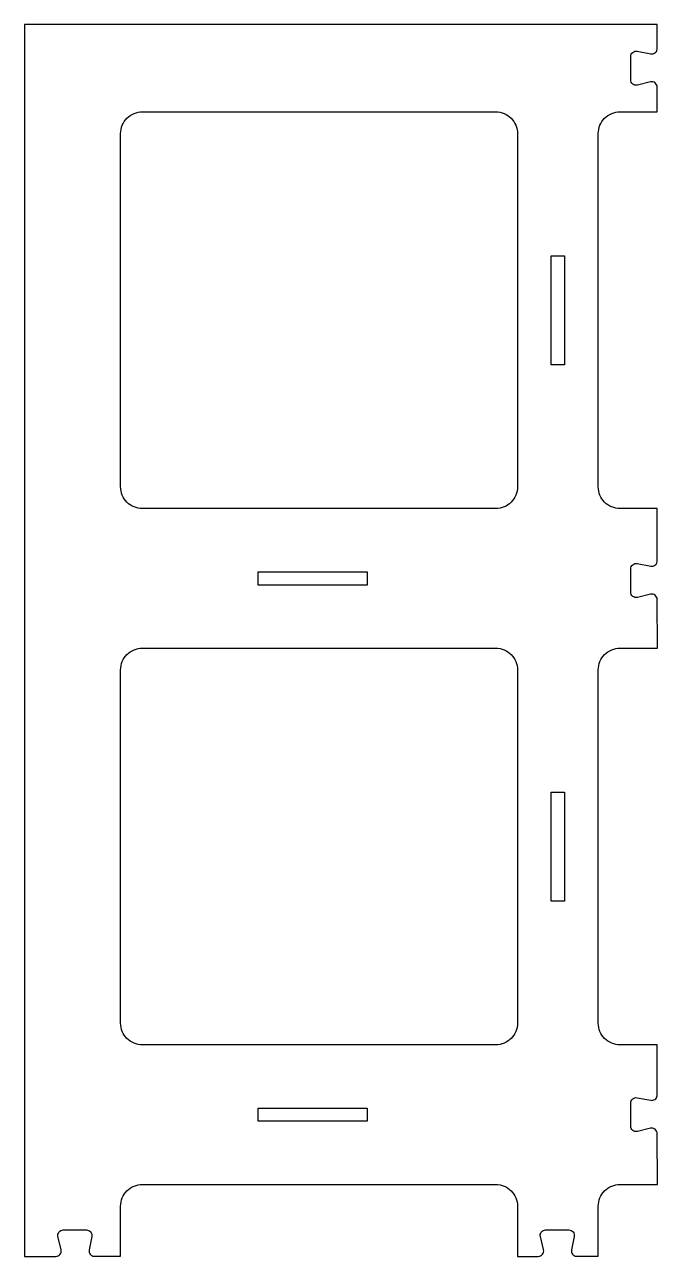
# Model space of a CAD drawing. Header units: millimetres. Extents: x 77 to 367, y -565 to 0.
import ezdxf

# ---------------------------------------------------------------- set-up
doc = ezdxf.new("R2010")
doc.units = ezdxf.units.MM
doc.layers.get('0').update_dxf_attribs({"linetype": 'CONTINUOUS'})

msp = doc.modelspace()

# ---------------------------------------------------------------- linework, layer by layer
for points in [[(108.69, -564.98), (121, -564.98), (121, -542, -0.414214), (131, -532), (293, -532, -0.414214), (303, -542), (303, -565), (312.48, -564.99, 0.485638), (314.91, -561.9), (313.46, -555.95, -0.485832), (315.89, -552.86), (326.5, -552.86, -0.471996), (328.96, -555.84), (327.75, -562.02, 0.430167), (329.85, -564.98), (340, -564.98), (340, -542, -0.414214), (350, -532), (367.1, -532), (367.02, -508.68, 0.484698), (363.93, -506.26), (357.97, -507.71, -0.485832), (354.88, -505.28), (354.88, -494.66, -0.471996), (357.86, -492.21), (364.04, -493.42, 0.430167), (367, -491.31), (367, -468), (350, -468, -0.414214), (340, -458), (340, -296, -0.414214), (350, -286), (367.1, -286), (367.02, -263.68, 0.484698), (363.93, -261.26), (357.97, -262.71, -0.485832), (354.88, -260.28), (354.88, -249.66, -0.471996), (357.86, -247.21), (364.04, -248.42, 0.430167), (367, -246.31), (367, -222), (350, -222, -0.414214), (340, -212), (340, -50, -0.414214), (350, -40), (367.06, -40), (367.02, -28.68, 0.484698), (363.93, -26.26), (357.97, -27.71, -0.485832), (354.88, -25.28), (354.88, -14.66, -0.471996), (357.86, -12.21), (364.04, -13.42, 0.430167), (367, -11.31), (367, 0), (77, 0), (77, -565), (91.31, -564.99, 0.485679), (93.74, -561.9), (92.29, -555.95, -0.485832), (94.72, -552.86), (105.34, -552.86, -0.471996), (107.79, -555.84), (106.58, -562.02, 0.430165)], [(131, -40), (293, -40, -0.414214), (303, -50), (303, -212, -0.414214), (293, -222), (131, -222, -0.414214), (121, -212), (121, -50, -0.414214)], [(131, -286), (293, -286, -0.414214), (303, -296), (303, -458, -0.414214), (293, -468), (131, -468, -0.414214), (121, -458), (121, -296, -0.414214)]]:
    msp.add_lwpolyline(points, format="xyb", close=True)
for points in [[(318.45, -106), (324.55, -106), (324.55, -156), (318.45, -156)], [(184, -257.05), (184, -250.95), (234, -250.95), (234, -257.05)], [(318.45, -352), (324.55, -352), (324.55, -402), (318.45, -402)], [(184, -503.05), (184, -496.95), (234, -496.95), (234, -503.05)]]:
    msp.add_lwpolyline(points, close=True)

doc.saveas('drawing.dxf')
